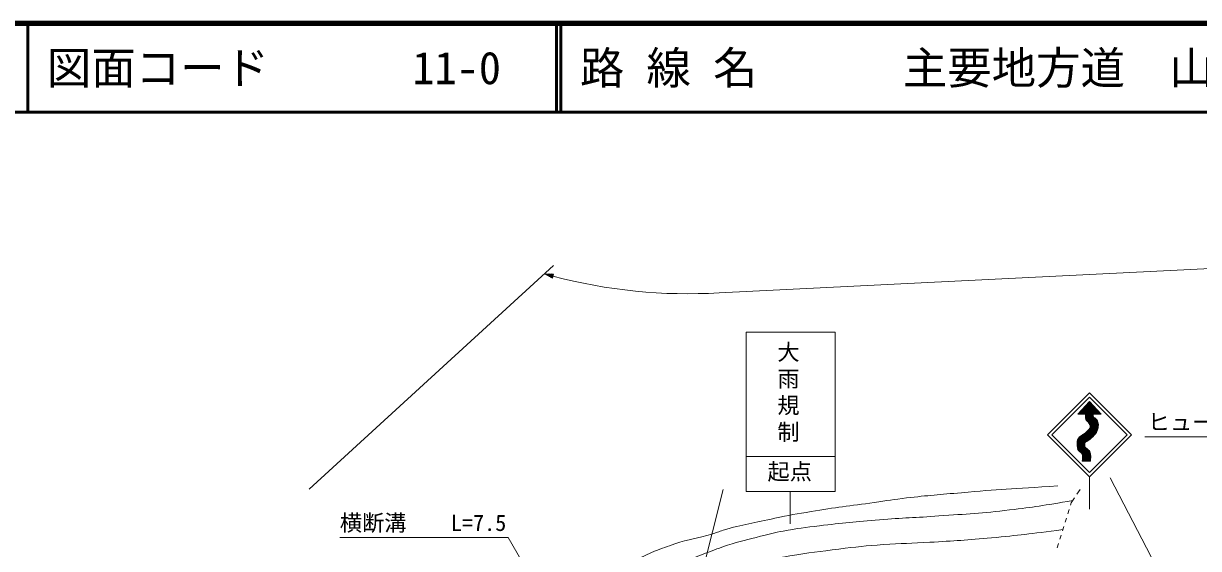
# Model space of a CAD drawing. Units: millimetres, scale not verified. Extents: x 40000 to 680000, y 20000 to 380000.
# Drawn here: x 117750 to 250014, y 320880 to 380000 of the extents above; entities that cross this region are included whole.
import ezdxf
from ezdxf.enums import TextEntityAlignment as Align

# ---------------------------------------------------------------- set-up
doc = ezdxf.new("R2010")
doc.units = ezdxf.units.MM
doc.header["$LTSCALE"] = 1000
for name, color, linetype, lineweight in [('M-BGD', 7, 'Continuous', 13), ('M-STR-HTXT', 7, 'Continuous', 13), ('M-STR-STRC', 7, 'Continuous', 13), ('M-TTL', 2, 'Continuous', 140), ('M-TTL-LINE', 7, 'Continuous', 50)]:
    doc.layers.add(name, color=color, linetype=linetype, lineweight=lineweight)
doc.layers.add('M-TTL-TXT', color=7, linetype='Continuous')
doc.styles.add('@ＭＳ ゴシック', font='')
doc.styles.add('ＭＳ ゴシック', font='')
doc.styles.get('@ＭＳ ゴシック').set_extended_font_data('@MS Gothic')
doc.styles.get('ＭＳ ゴシック').set_extended_font_data('MS Gothic')

msp = doc.modelspace()

# ---------------------------------------------------------------- linework, layer by layer
at = {"layer": 'M-BGD'}
for p, q in [((236330, 326986), (236689, 327529)), ((235607, 325742), (235696, 326025)), ((235696, 326025), (236055, 326568)), ((235012, 323833), (235161, 324310)), ((235309, 324788), (235458, 325265)), ((234714, 322878), (234863, 323356)), ((234118, 320969), (234267, 321447)), ((234416, 321924), (234565, 322401))]:
    msp.add_line(p, q, dxfattribs=at)
for points, knots in [([(144014, 303811), (144380, 303428), (144514, 303248), (144933, 303036), (145185, 302909), (145338, 302855), (145611, 302782), (145805, 302731), (145918, 302713), (146119, 302698), (146481, 302670), (146687, 302675), (147050, 302698), (147452, 302723), (147671, 302790), (148066, 302867), (148601, 302972), (148900, 303044), (149421, 303206), (151668, 303905), (152758, 304741), (154924, 305661), (163210, 309182), (168047, 310694), (176260, 314382), (181239, 316617), (183779, 318401), (188791, 320562), (189665, 320939), (190177, 321098), (191077, 321409), (192661, 321956), (193626, 322008), (195225, 322510), (195724, 322666), (195994, 322783), (196495, 322933), (198739, 323606), (200049, 323787), (202337, 324288), (203915, 324633), (204809, 324777), (206401, 325050), (209167, 325524), (210735, 325672), (213513, 326066), (214935, 326267), (215728, 326405), (217154, 326574), (219562, 326858), (220919, 326954), (223335, 327166), (227562, 327538), (228928, 327602), (234172, 327928)], [0, 0, 0, 0, 1, 1, 1, 2, 2, 2, 3, 3, 3, 4, 4, 4, 5, 5, 5, 6, 6, 6, 7, 7, 7, 8, 8, 8, 9, 9, 9, 10, 10, 10, 11, 11, 11, 12, 12, 12, 13, 13, 13, 14, 14, 14, 15, 15, 15, 16, 16, 16, 17, 17, 17, 18, 18, 18, 18]), ([(143339, 301923), (143595, 301709), (143726, 301642), (144002, 301512), (144633, 301214), (145083, 301360), (145780, 301343), (147449, 301303), (148388, 301552), (150013, 301936), (153683, 302802), (155519, 304015), (158988, 305492), (162650, 307051), (164573, 308209), (168217, 309810), (171529, 311264), (173406, 312032), (176768, 313366), (179063, 314276), (180397, 314661), (182695, 315567), (187374, 317412), (189943, 318575), (194633, 320393), (195549, 320748), (196070, 320931), (197003, 321240), (198435, 321714), (199268, 321879), (200729, 322256), (201715, 322510), (202267, 322660), (203269, 322848), (204845, 323145), (205740, 323250), (207333, 323441), (209973, 323758), (211457, 323893), (214106, 324118), (216714, 324341), (218184, 324347), (220795, 324542), (223906, 324774), (225656, 324846), (228753, 325219), (231544, 325555), (232480, 325707), (235869, 326287)], [0, 0, 0, 0, 1, 1, 1, 2, 2, 2, 3, 3, 3, 4, 4, 4, 5, 5, 5, 6, 6, 6, 7, 7, 7, 8, 8, 8, 9, 9, 9, 10, 10, 10, 11, 11, 11, 12, 12, 12, 13, 13, 13, 14, 14, 14, 15, 15, 15, 16, 16, 16, 16]), ([(142478, 299734), (142736, 299635), (142836, 299621), (143071, 299565), (144004, 299344), (144568, 299515), (145526, 299565), (146894, 299637), (147658, 299784), (148997, 300073), (150388, 300373), (151121, 300719), (152469, 301174), (154105, 301725), (155007, 302076), (156617, 302698), (159980, 303996), (161853, 304755), (165169, 306169), (168125, 307430), (169754, 308197), (172704, 309471), (176826, 311251), (179090, 312365), (183287, 313958), (186693, 315251), (188620, 315929), (192093, 317026), (192966, 317302), (193458, 317448), (194340, 317694), (194731, 317802), (194953, 317852), (195344, 317960), (195876, 318107), (196170, 318201), (196702, 318350), (197910, 318690), (198574, 318929), (199797, 319208), (201442, 319582), (202368, 319776), (204031, 320054), (206171, 320413), (207380, 320554), (209534, 320816), (211481, 321053), (212573, 321180), (214529, 321324), (216577, 321475), (217730, 321455), (219779, 321578), (222493, 321741), (224014, 321839), (226721, 322086), (229866, 322373), (230894, 322513), (234754, 323006)], [0, 0, 0, 0, 1, 1, 1, 2, 2, 2, 3, 3, 3, 4, 4, 4, 5, 5, 5, 6, 6, 6, 7, 7, 7, 8, 8, 8, 9, 9, 9, 10, 10, 10, 11, 11, 11, 12, 12, 12, 13, 13, 13, 14, 14, 14, 15, 15, 15, 16, 16, 16, 17, 17, 17, 18, 18, 18, 19, 19, 19, 19])]:
    msp.add_open_spline(points, degree=3, knots=knots, dxfattribs=at)
at = {"layer": 'M-STR-HTXT'}
for p, q in [((149920, 327548), (177406, 352761)), ((176387, 351826), (177279, 351311)), ((176387, 351826), (177417, 351791)), ((176387, 351826), (177348, 351551)), ((196049, 349672), (263343, 353010)), ((177334, 351503), (176565, 351723)), ((177362, 351599), (176593, 351819)), ((176744, 351620), (177321, 351455)), ((176799, 351812), (177376, 351647)), ((177307, 351407), (176922, 351517)), ((177389, 351695), (177005, 351805)), ((177101, 351414), (177293, 351359)), ((177211, 351798), (177403, 351743)), ((177279, 351311), (177417, 351791))]:
    msp.add_line(p, q, dxfattribs=at)
for points in [[(271547, 312429), (275435, 333461), (243985, 333461)], [(188459, 294158), (172301, 322106), (153351, 322106)]]:
    msp.add_lwpolyline(points, dxfattribs=at)
msp.add_arc((192515, 408218), 58653, 255.01581, 273.4543, dxfattribs=at)
at = {"layer": 'M-STR-STRC'}
for p, q in [((199094, 345243), (199094, 327308)), ((199094, 345243), (209126, 345243)), ((209126, 345243), (209126, 327308)), ((233002, 333675), (237740, 338412)), ((233497, 333675), (237740, 337917)), ((237740, 337426), (236440, 335997)), ((236449, 335997), (237806, 337353)), ((236591, 335997), (237873, 337279)), ((239010, 335997), (237664, 337343)), ((237916, 337232), (237731, 337417)), ((237740, 338412), (242477, 333675)), ((237740, 337917), (241982, 333675)), ((237740, 337426), (239040, 335997)), ((236440, 335997), (237309, 335997)), ((236465, 335997), (236452, 336010)), ((236606, 335997), (236519, 336084)), ((236747, 335997), (236586, 336158)), ((236889, 335997), (236654, 336232)), ((237030, 335997), (236721, 336306)), ((236732, 335997), (237941, 337205)), ((237172, 335997), (236788, 336380)), ((238732, 334578), (236856, 336454)), ((236874, 335997), (238008, 337131)), ((238741, 334710), (236923, 336528)), ((238740, 334853), (236990, 336602)), ((237015, 335997), (238075, 337057)), ((238715, 335019), (237058, 336676)), ((238179, 335697), (237125, 336750)), ((237156, 335997), (238143, 336983)), ((238160, 335857), (237192, 336824)), ((238177, 335981), (237260, 336899)), ((237291, 335707), (238345, 336761)), ((237296, 335854), (238277, 336835)), ((237298, 335997), (238210, 336909)), ((237299, 335573), (238412, 336687)), ((237322, 335456), (238480, 336613)), ((238303, 335997), (237327, 336973)), ((237362, 335354), (238547, 336539)), ((238444, 335997), (237395, 337047)), ((237417, 335267), (238614, 336465)), ((238586, 335997), (237462, 337121)), ((238727, 335997), (237529, 337195)), ((238869, 335997), (237597, 337269)), ((238180, 335997), (239040, 335997)), ((238288, 335997), (238682, 336391)), ((238429, 335997), (238749, 336316)), ((238571, 335997), (238816, 336242)), ((238712, 335997), (238884, 336168)), ((238853, 335997), (238951, 336094)), ((238995, 335997), (239018, 336020)), ((236369, 332805), (238691, 335127)), ((236370, 332665), (238717, 335011)), ((236371, 332524), (238735, 334889)), ((236372, 332950), (238649, 335226)), ((236373, 332385), (238743, 334755)), ((238681, 334346), (237291, 335735)), ((238648, 334238), (237297, 335588)), ((238711, 334457), (237298, 335871)), ((238607, 334137), (237336, 335408)), ((237482, 335191), (238162, 335871)), ((237551, 335119), (238163, 335731)), ((237619, 335045), (238223, 335649)), ((237684, 334968), (238313, 335598)), ((237740, 334884), (238396, 335539)), ((238559, 334044), (237765, 334838)), ((237788, 334790), (238472, 335474)), ((237816, 334535), (238602, 335321)), ((237820, 334681), (238545, 335406)), ((238509, 333952), (237825, 334636)), ((238649, 335227), (238236, 335640)), ((233002, 333675), (237740, 328937)), ((233497, 333675), (237740, 329432)), ((236379, 332250), (238734, 334604)), ((236396, 333115), (236920, 333639)), ((236399, 332128), (238706, 334435)), ((236434, 332022), (238647, 334235)), ((237203, 332713), (236546, 333370)), ((237243, 332814), (236623, 333434)), ((237328, 332871), (236705, 333494)), ((237417, 332923), (236790, 333550)), ((237506, 332975), (236874, 333607)), ((237592, 333031), (236957, 333665)), ((237676, 333088), (237039, 333725)), ((237758, 333148), (237118, 333787)), ((237837, 333210), (237197, 333851)), ((237914, 333274), (237273, 333915)), ((237989, 333341), (237349, 333980)), ((238063, 333409), (237425, 334047)), ((238133, 333480), (237500, 334113)), ((237568, 333015), (238514, 333960)), ((238202, 333552), (237574, 334181)), ((238270, 333625), (237644, 334252)), ((238334, 333703), (237710, 334327)), ((237740, 329432), (241982, 333675)), ((237740, 328937), (242477, 333675)), ((238395, 333783), (237767, 334411)), ((238455, 333865), (237809, 334511)), ((237878, 331331), (236369, 332839)), ((237883, 331184), (236370, 332697)), ((237880, 331045), (236371, 332555)), ((237870, 330914), (236372, 332412)), ((237863, 331487), (236374, 332976)), ((237857, 330786), (236378, 332265)), ((237810, 331681), (236393, 333098)), ((237793, 330709), (236406, 332095)), ((237224, 332409), (236429, 333204)), ((237204, 332571), (236479, 333295)), ((236484, 331930), (237204, 332650)), ((236554, 331859), (237200, 332505)), ((236631, 331794), (237230, 332393)), ((236712, 331734), (237275, 332297)), ((236788, 331668), (237345, 332226)), ((236856, 331595), (237420, 332159)), ((236911, 331509), (237497, 332095)), ((236946, 331403), (237575, 332031)), ((199094, 331232), (209126, 331232)), ((236928, 330709), (237845, 330709)), ((236944, 330709), (236931, 330722)), ((237652, 330709), (236943, 331417)), ((236950, 330841), (237805, 331696)), ((237086, 330709), (236951, 330844)), ((236959, 330709), (237838, 331587)), ((237227, 330709), (236967, 330969)), ((236968, 331283), (237646, 331960)), ((236969, 331001), (237768, 331800)), ((237510, 330709), (236973, 331246)), ((237369, 330709), (236973, 331104)), ((236975, 331148), (237710, 331883)), ((237101, 330709), (237866, 331473)), ((237242, 330709), (237877, 331343)), ((237384, 330709), (237882, 331207)), ((237525, 330709), (237882, 331065)), ((237666, 330709), (237870, 330912)), ((237808, 330709), (237852, 330753)), ((237740, 328937), (237740, 325302)), ((249306, 310992), (240083, 328853)), ((196514, 327529), (188555, 295874)), ((199094, 327308), (209126, 327308)), ((204048, 327308), (204048, 323651))]:
    msp.add_line(p, q, dxfattribs=at)
for points in [[(237309, 335997), (237309, 335996), (237308, 335994), (237308, 335993), (237308, 335992), (237308, 335987), (237308, 335985), (237307, 335983), (237307, 335975), (237306, 335973), (237306, 335970), (237305, 335962), (237305, 335959), (237302, 335922), (237291, 335811), (237289, 335774), (237287, 335745), (237283, 335656), (237284, 335626), (237285, 335602), (237293, 335528), (237298, 335504), (237304, 335481), (237328, 335416), (237339, 335395), (237350, 335375), (237389, 335318), (237403, 335299), (237419, 335279), (237469, 335221), (237486, 335202), (237504, 335181), (237559, 335121), (237577, 335100), (237595, 335079), (237649, 335014), (237666, 334992), (237680, 334973), (237721, 334913), (237733, 334893), (237745, 334873), (237777, 334811), (237786, 334789), (237795, 334769), (237815, 334706), (237819, 334685), (237823, 334664), (237829, 334602), (237826, 334582), (237822, 334554), (237799, 334472), (237787, 334446), (237774, 334418), (237722, 334343), (237704, 334319), (237683, 334293), (237616, 334222), (237593, 334200), (237569, 334176), (237496, 334110), (237471, 334088), (237440, 334060), (237347, 333978), (237315, 333950), (237285, 333925), (237195, 333848), (237164, 333823), (237133, 333798), (237041, 333726), (237009, 333703), (236977, 333679), (236878, 333610), (236845, 333587), (236824, 333572), (236759, 333530), (236737, 333516), (236716, 333501), (236652, 333457), (236632, 333442), (236612, 333426), (236555, 333379), (236537, 333361), (236520, 333344), (236474, 333291), (236462, 333270), (236446, 333244), (236409, 333159), (236400, 333129), (236391, 333098), (236377, 333001), (236374, 332969), (236370, 332934), (236369, 332830), (236369, 332795), (236368, 332759), (236371, 332650), (236371, 332614), (236371, 332576), (236371, 332462), (236372, 332423), (236373, 332387), (236376, 332276), (236380, 332240), (236384, 332206), (236402, 332105), (236413, 332073), (236423, 332043), (236465, 331957), (236483, 331931), (236501, 331907), (236567, 331846), (236590, 331827), (236614, 331806), (236692, 331750), (236716, 331730), (236741, 331709), (236816, 331645), (236837, 331620), (236859, 331593), (236917, 331507), (236928, 331474), (236944, 331429), (236970, 331287), (236973, 331239), (236978, 331189), (236972, 331039), (236968, 330989), (236966, 330949), (236949, 330830), (236943, 330790), (236941, 330773), (236932, 330725), (236928, 330709)], [(238180, 335997), (238180, 335996), (238179, 335994), (238179, 335993), (238179, 335992), (238178, 335986), (238178, 335985), (238178, 335982), (238177, 335975), (238176, 335972), (238176, 335970), (238175, 335961), (238174, 335959), (238172, 335940), (238163, 335882), (238161, 335863), (238159, 335848), (238156, 335801), (238156, 335785), (238157, 335772), (238161, 335734), (238166, 335722), (238170, 335711), (238188, 335681), (238196, 335671), (238201, 335665), (238220, 335650), (238227, 335646), (238234, 335641), (238257, 335627), (238265, 335623), (238273, 335618), (238298, 335605), (238306, 335601), (238315, 335596), (238342, 335584), (238349, 335578), (238394, 335540), (238531, 335429), (238566, 335382), (238601, 335335), (238676, 335173), (238694, 335117), (238712, 335059), (238740, 334876), (238743, 334815), (238746, 334754), (238734, 334569), (238723, 334508), (238711, 334443), (238655, 334250), (238630, 334189), (238606, 334128), (238514, 333956), (238479, 333901), (238445, 333847), (238328, 333693), (238286, 333644), (238245, 333595), (238112, 333458), (238067, 333413), (238036, 333382), (237938, 333294), (237904, 333265), (237871, 333237), (237767, 333154), (237732, 333128), (237696, 333101), (237584, 333024), (237546, 333000), (237506, 332974), (237383, 332903), (237342, 332879), (237334, 332874), (237311, 332862), (237304, 332858), (237297, 332854), (237275, 332840), (237268, 332835), (237262, 332831), (237244, 332816), (237238, 332810), (237233, 332805), (237220, 332787), (237217, 332781), (237213, 332774), (237207, 332753), (237206, 332745), (237204, 332737), (237203, 332713), (237202, 332705), (237202, 332697), (237203, 332671), (237204, 332663), (237204, 332654), (237205, 332629), (237205, 332620), (237205, 332612), (237204, 332589), (237204, 332582), (237204, 332574), (237202, 332552), (237202, 332545), (237202, 332537), (237200, 332516), (237200, 332509), (237200, 332502), (237199, 332481), (237201, 332475), (237213, 332439), (237251, 332330), (237273, 332299), (237297, 332265), (237395, 332181), (237427, 332153), (237463, 332122), (237576, 332034), (237609, 332000), (237644, 331964), (237744, 331849), (237766, 331804), (237796, 331741), (237854, 331540), (237866, 331471), (237878, 331400), (237884, 331184), (237884, 331112), (237883, 331055), (237867, 330883), (237862, 330826), (237860, 330802), (237850, 330732), (237845, 330709)]]:
    msp.add_open_spline(points, degree=3, knots=[0, 0, 0, 0, 1, 1, 1, 2, 2, 2, 3, 3, 3, 4, 4, 4, 5, 5, 5, 6, 6, 6, 7, 7, 7, 8, 8, 8, 9, 9, 9, 10, 10, 10, 11, 11, 11, 12, 12, 12, 13, 13, 13, 14, 14, 14, 15, 15, 15, 16, 16, 16, 17, 17, 17, 18, 18, 18, 19, 19, 19, 20, 20, 20, 21, 21, 21, 22, 22, 22, 23, 23, 23, 24, 24, 24, 25, 25, 25, 26, 26, 26, 27, 27, 27, 28, 28, 28, 29, 29, 29, 30, 30, 30, 31, 31, 31, 32, 32, 32, 33, 33, 33, 34, 34, 34, 35, 35, 35, 36, 36, 36, 37, 37, 37, 38, 38, 38, 39, 39, 39, 40, 40, 40, 41, 41, 41, 42, 42, 42, 43, 43, 43, 44, 44, 44, 44], dxfattribs=at)
at = {"layer": 'M-TTL'}
msp.add_line((680000, 380000), (40000, 380000), dxfattribs=at)
at = {"layer": 'M-TTL-LINE'}
for p, q in [((118250, 380000), (118250, 370000)), ((177750, 380000), (177750, 370000)), ((178250, 380000), (178250, 370000)), ((40000, 370000), (680000, 370000))]:
    msp.add_line(p, q, dxfattribs=at)

# ---------------------------------------------------------------- texts
at = {"layer": 'M-STR-HTXT', "style": 'ＭＳ ゴシック'}
for s, p in [('ヒューム管φ400\u3000\u3000L=12.0', (259610, 333661)), ('横断溝\u3000\u3000L=7.5', (162726, 322306))]:
    msp.add_text(s, height=1833, dxfattribs=at).set_placement(p, align=Align.BOTTOM_CENTER)
at = {"layer": 'M-STR-STRC', "style": 'ＭＳ ゴシック'}
msp.add_text('起点', height=1833, dxfattribs=at).set_placement((203995, 328072), align=Align.BOTTOM_CENTER)
at = {"layer": 'M-STR-STRC', "insert": (202703, 338282), "char_height": 1833, "attachment_point": 8, "rotation": 270, "style": '@ＭＳ ゴシック'}
msp.add_mtext('\\T1.2;大雨規制', dxfattribs=at)
at = {"layer": 'M-TTL-TXT', "style": 'ＭＳ ゴシック'}
for s, p in [('図面コード', (120380, 375000)), ('路 線 名', (180380, 375000)), ('主要地方道\u3000山口旭線', (216734, 375000)), ('11-0', (161521, 375000))]:
    msp.add_text(s, height=3666, dxfattribs=at).set_placement(p, align=Align.MIDDLE_LEFT)

doc.saveas('drawing.dxf')
